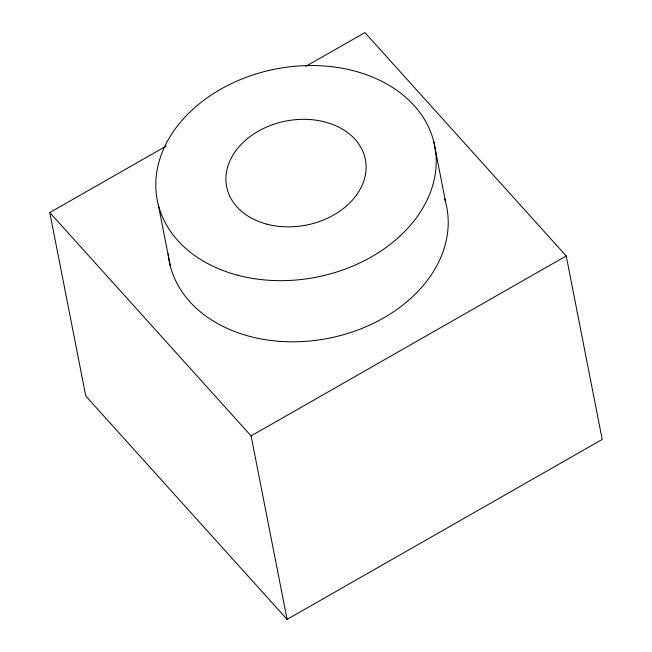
<?xml version="1.0" encoding="UTF-8"?>
<svg xmlns="http://www.w3.org/2000/svg" width="652" height="652" viewBox="0 0 652 652"><rect width="100%" height="100%" fill="white"/><g stroke="black" fill="none" stroke-linecap="round" stroke-linejoin="round"><path stroke-width="0.98" d="M305.764 66.374L364.908 32.6L566.213 255.959L602.212 439.448L287.092 619.4L85.787 396.041L49.788 212.552L166.301 146.015M287.092 619.4L251.093 435.911L566.213 255.959M49.788 212.552L251.093 435.911M433.661 141.182L445.658 202.34M158.346 205.005L170.343 266.171M444.615 198.697A141.37 106.048 -11.1 0 1 328.958 338.209A141.37 106.048 -11.1 0 1 168.151 253.775M237.255 275.111A141.37 106.048 -11.1 0 0 435.642 151.623A141.37 106.048 -11.1 0 0 215.111 92.551A141.37 106.048 -11.1 0 0 237.255 275.111M266.627 224.101A70.685 53.024 -11.1 0 0 365.821 162.356A70.685 53.024 -11.1 0 0 255.56 132.829A70.685 53.024 -11.1 0 0 266.627 224.101"/></g></svg>
